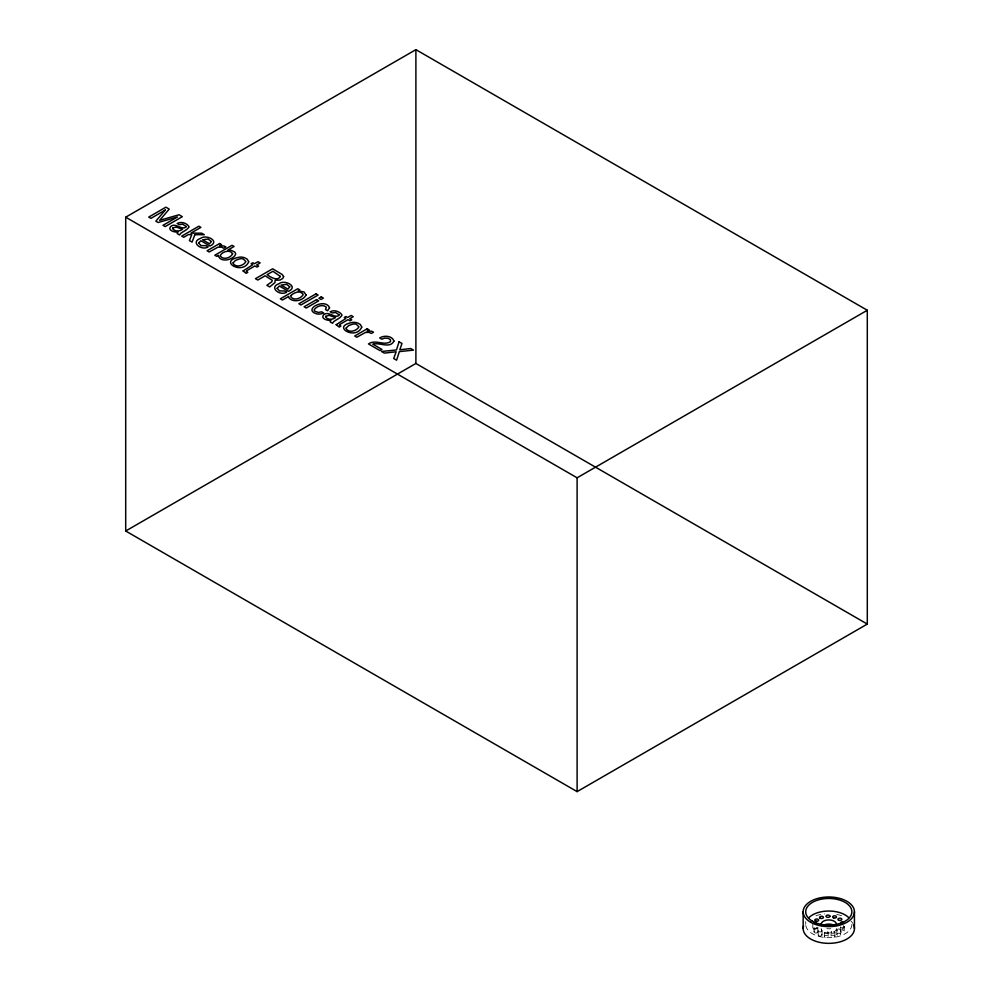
<?xml version="1.0" encoding="UTF-8"?>
<svg xmlns="http://www.w3.org/2000/svg" width="993" height="993" viewBox="0 0 993 993"><rect width="100%" height="100%" fill="white"/><g stroke="black" fill="none" stroke-linecap="round" stroke-linejoin="round"><path stroke-width="0.74" stroke-dasharray="4.96 3.72" d="M828.187 932.34L828.125 932.626A1.924 1.117 0 0 1 825.791 933.445A1.924 1.117 0 0 1 824.376 932.104L824.562 931.831A1.924 1.117 0 0 1 826.71 931.285A1.924 1.117 0 0 1 828.187 932.34L828.125 936.821A1.924 1.117 0 0 1 825.791 937.64A1.924 1.117 0 0 1 824.376 936.287L824.562 936.014A1.924 1.117 0 0 1 826.71 935.468A1.924 1.117 0 0 1 828.187 936.536M831.067 932.129L831.129 932.415A1.924 1.117 0 0 0 833.499 933.209A1.924 1.117 0 0 0 834.852 931.844L834.666 931.571A1.924 1.117 0 0 0 832.494 931.049A1.924 1.117 0 0 0 831.067 932.129L831.129 936.61A1.924 1.117 0 0 0 833.499 937.392A1.924 1.117 0 0 0 834.852 936.027L834.666 935.766A1.924 1.117 0 0 0 832.494 935.245A1.924 1.117 0 0 0 831.067 936.312M844.199 926.779L844.199 930.962M840.699 930.118L840.699 934.301M840.339 926.779L840.339 930.962M836.838 930.118L836.838 934.301M834.927 932.129L834.927 936.312M824.327 932.39L824.327 936.573M822.03 930.764L822.03 934.959M818.17 930.764L818.17 934.959M817.847 927.834L817.847 932.03M814.024 927.561L814.024 931.744M812.795 923.825L812.795 928.008M805.72 921.566L805.72 924.359M836.491 928.542A7.696 4.444 0 0 1 828.795 932.986A7.696 4.444 0 0 1 821.099 928.542M830.793 928.641A7.696 4.444 0 0 1 826.809 928.641M851.882 924.359A23.087 13.331 0 0 1 826.784 937.628A23.087 13.331 0 0 1 806.068 922.038M815.973 915.72A25.644 14.808 0 0 1 824.786 913.92M836.714 914.454A25.644 14.808 0 0 1 841.617 915.72M851.013 921.144A25.644 14.808 0 0 1 852.9 923.478M817.711 927.263A1.924 1.117 0 0 1 817.115 928.579L816.68 928.728A1.924 1.117 0 0 1 814.409 928.381A1.924 1.117 0 0 1 814.397 927.028M816.134 927.288A1.924 1.117 0 0 1 815.141 929.138L814.645 929.163A1.924 1.117 0 0 1 812.795 928.157A1.924 1.117 0 0 1 814.285 926.965M843.169 925.997A1.924 1.117 0 0 1 844.596 927.077A1.924 1.117 0 0 1 843.169 928.157L842.672 928.194A1.924 1.117 0 0 1 840.748 927.077M843.628 925.985A1.924 1.117 0 0 1 843.938 927.338A1.924 1.117 0 0 1 841.766 927.859L841.294 927.747A1.924 1.117 0 0 1 840.599 927.338M817.115 932.762L816.68 932.911A1.924 1.117 0 0 1 814.161 932.315A1.924 1.117 0 0 1 815.191 930.863L815.675 930.776A1.924 1.117 0 0 1 817.711 931.459A1.924 1.117 0 0 1 817.115 932.762M842.759 929.895L842.263 929.858A1.924 1.117 0 0 0 840.401 930.677A1.924 1.117 0 0 0 841.294 931.93L841.766 932.042A1.924 1.117 0 0 0 844.124 931.26A1.924 1.117 0 0 0 842.759 929.895M840.14 929.324L839.73 929.15A1.924 1.117 0 0 0 837.409 929.324A1.924 1.117 0 0 0 837.099 930.664L837.409 930.9A1.924 1.117 0 0 0 840.14 930.9A1.924 1.117 0 0 0 840.14 929.324M840.14 933.519L839.73 933.333A1.924 1.117 0 0 0 837.409 933.519A1.924 1.117 0 0 0 837.099 934.86L837.409 935.083A1.924 1.117 0 0 0 840.14 935.083A1.924 1.117 0 0 0 840.14 933.519M818.729 935.741A1.924 1.117 0 0 0 821.956 935.245A1.924 1.117 0 0 0 819.597 933.879A1.924 1.117 0 0 0 818.729 935.741M818.729 931.558A1.924 1.117 0 0 0 821.956 931.049A1.924 1.117 0 0 0 819.597 929.684A1.924 1.117 0 0 0 818.729 931.558"/><path stroke-width="1.49" d="M125.701 217.194L415.893 49.65L867.299 310.263L867.299 624.076L577.107 791.62L125.701 531.007L125.701 217.194L577.107 477.807L867.299 310.263M125.701 531.007L415.893 363.463L867.299 624.076M854.439 911.785L854.439 928.542M803.151 911.785L803.151 928.542M577.107 477.807L577.107 791.62M415.893 49.65L415.893 363.463M821.36 925.501A7.696 4.444 0 0 1 828.795 919.915A7.696 4.444 0 0 1 836.23 925.501M824.947 924.694A7.696 4.444 0 0 1 832.643 924.694M808.811 917.693A23.087 13.331 0 0 1 848.792 917.693M853.57 924.706A25.644 14.808 0 0 1 829.912 943.338A25.644 14.808 0 0 1 803.548 925.972M813.813 922.882A1.924 1.117 0 0 1 814.794 922.745L815.29 922.795A1.924 1.117 0 0 1 816.643 923.9M841.704 923.85A1.924 1.117 0 0 1 840.997 922.336A1.924 1.117 0 0 1 843.64 921.926M329.539 307.793L327.591 310.759L325.543 309.58L326.325 307.147C322.799 303.932 316.817 306.092 314.334 309.555A3.649 2.11 0 0 0 314.831 311.231L318.418 312.472L321.67 311.814L323.718 312.994L320.95 313.887A6.07 3.5 0 0 1 317.065 313.949C301.735 309.742 325.468 297.366 329.539 307.793M243.099 270.928L246.152 273.323L247.803 272.367L246.351 271.424L246.773 270.655L254.94 265.938L256.939 267.092L258.664 266.099L256.666 264.945L260.154 262.934L258.031 261.705L254.531 263.716L252.843 262.748L251.13 263.741L252.818 264.709L243.099 270.928M336.193 324.674L339.246 327.069L340.897 326.114L339.445 325.17L339.867 324.401L348.034 319.684L350.032 320.838L351.758 319.845L349.759 318.691L353.247 316.68L351.125 315.451L347.624 317.475L345.936 316.494L344.223 317.487L345.912 318.455L336.193 324.674M198.699 243.012L200.996 245.594L206.122 245.681L208.182 246.885C201.802 251.179 189.75 242.044 200.561 238.407C206.01 233.938 220.52 241.187 210.019 246.016L200.847 240.728L198.699 243.012M277.159 288.318L279.467 290.887L284.581 290.986L286.654 292.178C280.262 296.485 268.209 287.349 279.033 283.713C284.47 279.232 298.992 286.493 288.491 291.321L279.318 286.034L277.159 288.318M186.051 226.441L185.989 227.136C181.371 230.488 175.364 221.948 170.448 226.714C167.457 230.649 175.153 232.486 177.958 232.039L177.226 233.628L179.634 234.993C180.043 232.337 186.56 231.009 189.03 227.074L188.906 226.454C186.448 222.916 181.061 221.24 177.188 223.475L179.15 224.617L182.712 224.207L186.051 226.441M338.998 314.744L338.936 315.439C334.318 318.79 328.323 310.25 323.395 315.017C320.416 318.952 328.1 320.789 330.917 320.354L330.173 321.931L332.581 323.296C332.99 320.64 339.507 319.312 341.977 315.377L341.865 314.756C339.395 311.231 334.008 309.543 330.135 311.777L332.109 312.919L335.659 312.51L338.998 314.744M233.169 262.735L233.082 263.356C235.738 268.085 243.881 265.702 245.892 261.556L243.335 259.061A4.046 2.334 0 0 0 240.045 258.763L235.626 260.303L233.169 262.735M346.222 328L346.135 328.621C348.791 333.35 356.934 330.979 358.945 326.821L356.388 324.326A4.046 2.334 0 0 0 353.098 324.028L348.667 325.567L346.222 328M283.626 276.575L282.806 278.45L280.038 280.038L275.073 280.287L275.036 282.521L269.711 286.927L266.869 285.289L271.871 281.751L272.219 280.237L265.143 275.793L257.783 280.051L255.462 278.698L272.628 268.793L282.211 274.502L283.626 276.575M232.598 253.699C230.997 257.882 223.363 260.315 220.359 256.157L220.322 255.387C222.42 251.49 230.078 249.243 232.598 253.699M218.361 255.437C219.652 262.909 233.281 260.265 235.626 254.282A6.678 3.86 0 0 0 234.447 251.862L230.885 250.236L227.869 250.075L234.087 246.475L232.052 245.296L214.823 255.238L216.759 256.368L218.361 255.437M248.697 261.792C242.913 275.818 216.809 260.662 240.045 257.1A7.299 4.22 0 0 1 244.824 257.832L247.282 259.235L248.697 261.792M361.75 327.057C355.966 341.096 329.862 325.927 353.098 322.365A7.299 4.22 0 0 1 357.865 323.097L360.335 324.5L361.75 327.057M172.732 228.042L172.608 228.688C174.756 231.779 179.82 231.543 182.563 229.271L176.109 227.025L172.732 228.042M325.679 316.345L325.555 316.99C327.702 320.081 332.767 319.845 335.51 317.574L329.055 315.327L325.679 316.345M829.875 916.229L829.813 916.514A1.924 1.117 0 0 1 827.951 917.346A1.924 1.117 0 0 1 826.077 916.514L826.015 916.229A1.924 1.117 0 0 1 827.951 915.112A1.924 1.117 0 0 1 829.875 916.229M211.286 241.535L209.535 243.806L202.584 239.797L208.158 239.04L211.286 241.535M289.745 286.828L287.995 289.112L281.044 285.103L286.629 284.346L289.745 286.828M280.361 276.439C277.531 281.739 270.295 276.935 267.08 274.676L272.951 271.288L280.361 276.439M393.948 341.071C389.976 349.064 379.351 341.989 372.809 344.161L381.945 349.437L379.959 350.579L368.477 343.95C375.267 338.961 383.956 346.098 390.485 341.654L390.46 339.73L388.263 338.34L384.738 338.067L381.821 339.184L379.674 337.955C383.956 335.162 392.26 335.597 393.948 341.071M306.043 294.995C303.361 300.742 293.134 303.051 288.876 297.763L288.826 296.348L282.434 300.035L280.336 298.831L297.776 288.752L299.824 289.931L298.161 290.887L304.069 291.967L306.043 294.995M399.074 341.803L396.468 349.958L381.523 351.485L384.328 353.111L396.145 351.77L393.712 358.523L396.592 360.186L399.347 351.621L413.473 350.119L410.705 348.518L399.794 349.797L401.979 343.479L399.074 341.803M194.851 234.671L192.071 242.106L189.39 240.554L191.798 234.658L188.422 234.571L183.717 237.29L181.707 236.123L198.861 226.205L200.884 227.372L190.917 233.132L201.629 233.181L204.322 234.733L194.851 234.671M291.135 295.43L290.837 296.932C293.903 300.891 300.829 298.632 303.076 294.871L303.051 294.114C300.147 290.142 293.94 292.438 291.135 295.43M165.372 209.97L155.827 221.178L158.123 222.506L177.499 216.971L162.976 225.312L165.186 226.578L182.34 216.673L179.05 214.773L159.65 220.322L169.22 209.101L165.893 207.177L148.727 217.082L150.948 218.361L165.372 209.97M219.59 243.546L207.078 250.77L209.175 251.986L217.852 247.232L221.389 247.12L223.686 248.213L225.895 246.934L223.872 245.954L219.428 245.954L221.588 244.7L219.59 243.546M316.01 293.841L298.856 303.759L300.953 304.975L318.12 295.058L316.01 293.841M316.568 299.601L304.106 306.787L306.254 308.029L318.703 300.829L316.568 299.601M321.273 296.882L318.89 298.26L321.024 299.489L323.408 298.111L321.273 296.882M367.224 328.782L354.712 336.006L356.81 337.223L365.474 332.469L369.024 332.357L371.308 333.449L373.529 332.171L371.506 331.19L367.062 331.178L369.222 329.937L367.224 328.782M816.221 921.219L815.762 921.107A1.924 1.117 0 0 1 815.054 919.58A1.924 1.117 0 0 1 817.686 919.183L818.095 919.357A1.924 1.117 0 0 1 818.393 920.697A1.924 1.117 0 0 1 816.221 921.219M820.131 918.177L819.833 917.942A1.924 1.117 0 0 1 820.541 916.427A1.924 1.117 0 0 1 823.172 916.824L823.358 917.098A1.924 1.117 0 0 1 822.465 918.351A1.924 1.117 0 0 1 820.131 918.177M812.473 921.219A23.087 13.331 0 0 0 851.088 915.236A23.087 13.331 0 0 0 822.825 898.913A23.087 13.331 0 0 0 812.473 921.219M810.66 922.261A25.644 14.808 0 0 0 853.57 915.62A25.644 14.808 0 0 0 822.154 897.486A25.644 14.808 0 0 0 810.66 922.261M833.624 917.892A1.924 1.117 0 0 0 836.516 916.924A1.924 1.117 0 0 0 833.624 915.968A1.924 1.117 0 0 0 833.624 917.892M838.539 920.126A1.924 1.117 0 0 0 841.766 919.617A1.924 1.117 0 0 0 839.408 918.252A1.924 1.117 0 0 0 838.539 920.126"/></g></svg>
